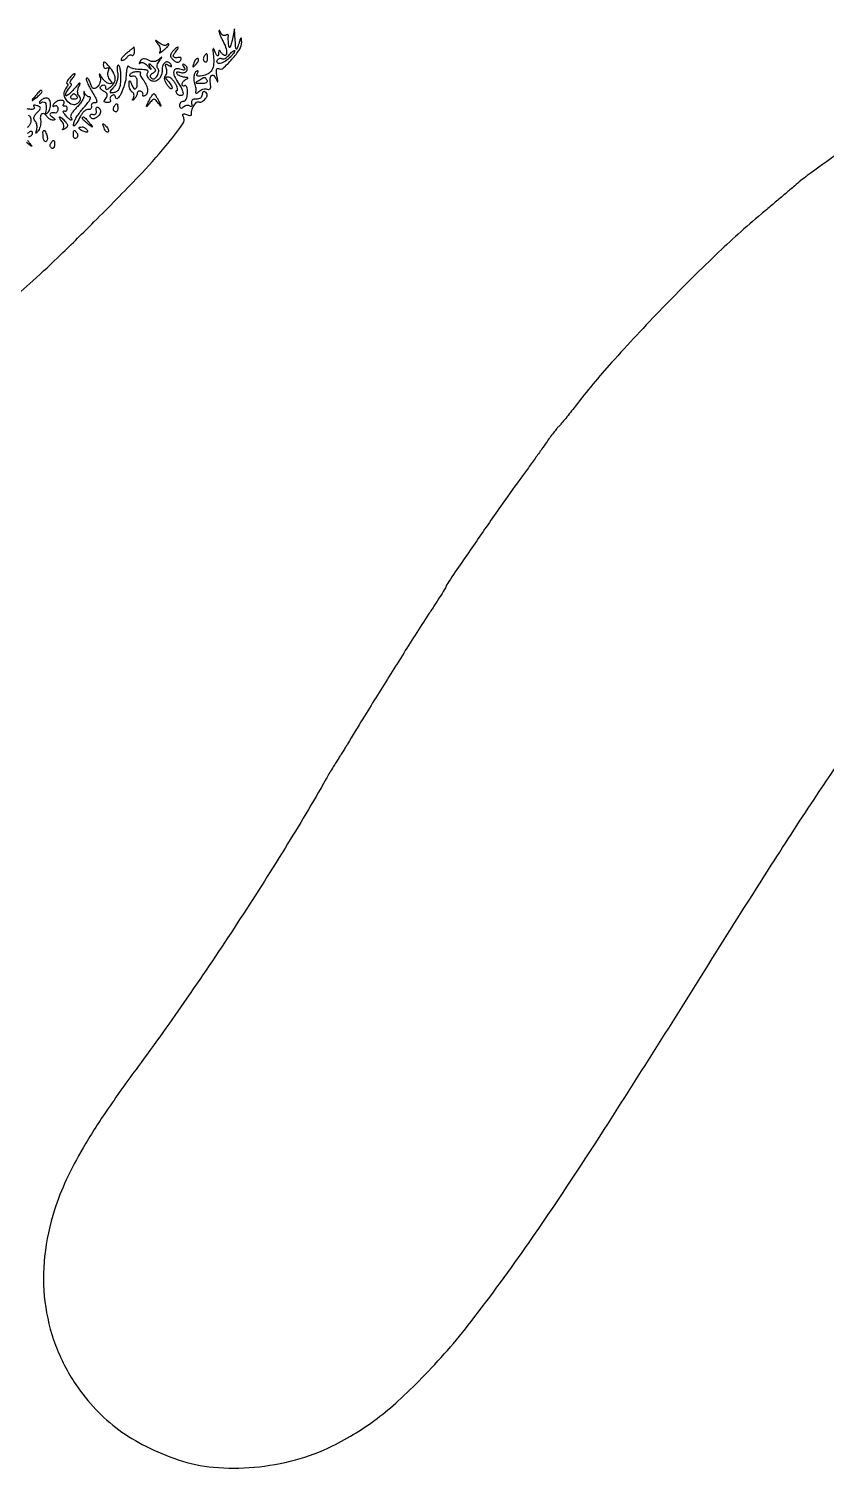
# Model space of a CAD drawing. Extents: x 153 to 7594, y 148 to 3762.
# Drawn here: x 3247 to 3486.5, y 1884.8 to 2317.5 of the extents above; entities that cross this region are included whole.
import ezdxf

# ---------------------------------------------------------------- set-up
doc = ezdxf.new("R2010")
doc.units = 0

msp = doc.modelspace()

# ---------------------------------------------------------------- linework, layer by layer
for points in [[(3304.078947, 2316.864307, 0.114949), (3304.119999, 2316.47602, 0.011479), (3304.448782, 2315.59502, 0.013955), (3304.899727, 2314.551933, 0.010655), (3305.448822, 2313.436007, -0.052781), (3306.225472, 2311.451979, -0.10935), (3306.307894, 2309.798842, -0.466755), (3305.737493, 2309.465109, -0.167027), (3304.890313, 2310.143237, 0.014604), (3304.41393, 2310.848628, 0.281605), (3304.180486, 2310.946944, 0.33461), (3304.01777, 2310.78068, 0.017955), (3303.945028, 2310, -0.051617), (3303.854482, 2309.43945, -0.47467), (3303.658683, 2309.351742, -0.15607), (3303.37827, 2309.626301, -0.014773), (3302.948918, 2310.5, 0.013011), (3302.466058, 2311.491389, 0.617651), (3302.291991, 2311.488768, 0.138732), (3302.221669, 2311.087397, 0.004176), (3302.410885, 2309.383755, -0.046656), (3302.475579, 2306.868851, -0.111017), (3301.9462, 2305.086125, -0.137745), (3300.799185, 2303.934869, -0.090756), (3299.021357, 2303.32103, -0.030321), (3298.10645, 2303.23771, -0.140163), (3297.596508, 2303.367006, -0.29106), (3297.435868, 2303.67746, -0.116676), (3297.593627, 2304.151492, 0.029622), (3297.831657, 2304.593117, 0.267846), (3297.813055, 2304.80326, 0.352498), (3297.638559, 2304.853684, 0.039291), (3297.243575, 2304.650538, 0.173794), (3296.72403, 2303.99888, 0.071518), (3296.511984, 2302.872825, 0.058743), (3296.615751, 2301.473397, 0.045124), (3297.04191, 2300, -0.068518), (3297.104172, 2299.739854, -0.023681), (3297.123812, 2299.353125, -0.023014), (3297.105317, 2298.919544, -0.024747), (3297.046992, 2298.5, 0.162358), (3297.083475, 2298.229962, 0.332561), (3297.263438, 2298.137982, 0.12022), (3297.602115, 2298.284744, 0.032044), (3298.050426, 2298.671855, -0.06888), (3298.603667, 2299.082731, -0.059535), (3299.275358, 2299.352823, -0.062185), (3299.958571, 2299.448534, -0.095635), (3300.54473, 2299.344462, 0.10649), (3301.069599, 2299.262865, 0.21937), (3301.428434, 2299.454195, 0.153593), (3301.597208, 2299.924952, 0.049694), (3301.552393, 2300.672607, -0.047186), (3301.438811, 2302.420976, -0.181718), (3301.844685, 2303.411356, -0.419596), (3302.495527, 2303.429437, -0.098551), (3303.187871, 2302.433624, 0.011324), (3303.588989, 2301.567508, 0.675426), (3303.714904, 2301.576799, 0.122208), (3303.738316, 2301.93182, 0.004049), (3303.475286, 2303.333789, -0.022699), (3303.30636, 2304.465561, -0.072042), (3303.337702, 2305.228435, -0.200806), (3303.55522, 2305.559543, -0.294821), (3303.892828, 2305.566236, 0.330034), (3305.327395, 2305.686998, 0.031536), (3307.967241, 2308.322578, 0.034504), (3310.311508, 2311.37973, 0.159504), (3310.895693, 2313.5, 0.01081), (3310.822026, 2314.564235, 0.542803), (3310.666759, 2314.64615, 0.185406), (3310.463347, 2314.402192, 0.004607), (3310, 2313, -0.00614), (3309.482016, 2311.448454, -0.548242), (3309.284911, 2311.401613, -0.183278), (3309.129308, 2311.733344, -0.002516), (3308.968039, 2314), (3308.736718, 2317.5), (3308, 2314, -0.010921), (3307.668949, 2312.581661, -0.082872), (3307.392101, 2311.955865, -0.577138), (3307.174834, 2311.968472, -0.085602), (3307.01322, 2312.5, -0.01081), (3306.928018, 2313.326162, -0.010833), (3306.878678, 2314.154647, -0.010711), (3306.866805, 2314.878652, -0.041768), (3306.906356, 2315.32433, 0.128597), (3306.884058, 2315.589808, 0.237864), (3306.73155, 2315.735973, 0.156395), (3306.460555, 2315.732406, 0.057598), (3306.110187, 2315.568099, -0.127374), (3305.712799, 2315.445089, -0.121588), (3305.297986, 2315.527096, -0.106944), (3304.928825, 2315.807877, -0.081239), (3304.664358, 2316.243769, 0.020871), (3304.463659, 2316.687263, 0.072521), (3304.283477, 2316.944247, 0.3104), (3304.160343, 2316.970825, 0.270812)], [(3276.139216, 2309.966731, 0.020566), (3275.303504, 2309.21019, 0.051722), (3274.780869, 2308.577727, 0.139526), (3274.654099, 2308.181959, 0.423831), (3274.830199, 2308, 0.082813), (3275.278998, 2308.074846, 0.053446), (3275.757518, 2308.298542, 0.052142), (3276.191846, 2308.627536, 0.066287), (3276.510081, 2309.016312, -0.073577), (3276.807546, 2309.369141, -0.087971), (3277.178182, 2309.595337, -0.100584), (3277.562589, 2309.662103, -0.132021), (3277.902432, 2309.560301, 0.182949), (3278.191659, 2309.504173, 0.18716), (3278.442173, 2309.654426, 0.113411), (3278.611729, 2310.019649, 0.052244), (3278.666667, 2310.543989, 0.00537), (3278.660694, 2311.100025, 0.009256), (3278.642187, 2311.562524, 0.003678), (3278.616912, 2311.945731, 0.507155), (3278.583333, 2311.966731, 0.076398), (3278.522886, 2311.931123, 0.000238), (3277.830999, 2311.365507, 0.001353), (3277.050236, 2310.72308, 0.000846)], [(3285.741324, 2312.907991, -0.052625), (3286.161098, 2312.234108, -0.063079), (3286.400245, 2311.526596, -0.074428), (3286.43279, 2310.893775, -0.152586), (3286.241324, 2310.440958, 0.139903), (3286.163061, 2310.267973, 0.595759), (3286.231826, 2310.216445, 0.046197), (3286.614943, 2310.437763, 0.009281), (3287.25, 2310.905412, 0.018187), (3287.920165, 2311.458146, 0.02404), (3288.485938, 2312.011283, 0.022666), (3288.901947, 2312.501895, 0.165993), (3289, 2312.789111, 0.192334), (3288.941506, 2312.93555, 0.250541), (3288.806715, 2312.980183, 0.114225), (3288.595144, 2312.891063, 0.039836), (3288.342009, 2312.675343, -0.188967), (3287.973454, 2312.514337, -0.073134), (3287.409651, 2312.575276, -0.05878), (3286.749775, 2312.832052, -0.04346), (3286.092009, 2313.258676, 0.002204), (3285.122118, 2314.008069, 0.37607), (3285, 2314, 0.37607), (3284.991931, 2313.877882, 0.002204)], [(3290.110114, 2310.632679, 0.056068), (3289.636217, 2309.91047, 0.146387), (3289.527397, 2309.305516, 0.141367), (3289.767828, 2308.726549, 0.050942), (3290.398641, 2308.08412, 0.041465), (3291.087096, 2307.603108, 0.119386), (3291.641551, 2307.438067, 0.165998), (3292.098099, 2307.568031, 0.103087), (3292.485302, 2307.976218, 0.049071), (3292.682383, 2308.37853, 0.132979), (3292.711651, 2308.692197, 0.239087), (3292.579631, 2308.869244, 0.159508), (3292.32433, 2308.906356, -0.037897), (3291.058473, 2308.784153, -0.228326), (3290.474083, 2309.051089, -0.299095), (3290.411826, 2309.604081, -0.055954), (3291, 2310.5, 0.018636), (3291.44292, 2311.07608, 0.039338), (3291.732328, 2311.559375, 0.070313), (3291.840543, 2311.885354, 0.468011), (3291.744889, 2312, 0.150417), (3291.483831, 2311.919647, 0.024844), (3291.058424, 2311.598349, 0.025376), (3290.581231, 2311.156213, 0.020015)], [(3307.5, 2309, -0.066443), (3306.030177, 2307.755583, -0.082217), (3304.38437, 2307.048491, -0.268467), (3303.587605, 2307.280058, -0.341677), (3303.510081, 2308.016312, -0.078968), (3303.811716, 2308.366404, -0.090809), (3304.193856, 2308.58565, -0.100776), (3304.595628, 2308.641812, -0.123519), (3304.955791, 2308.527322, 0.176827), (3305.359893, 2308.443917, 0.075207), (3305.89622, 2308.607844, 0.061191), (3306.475902, 2308.978576, 0.046747), (3307.009138, 2309.51101, -0.019584), (3307.521301, 2310.081144, -0.024977), (3308.038322, 2310.562609, -0.024281), (3308.498291, 2310.91323, -0.15184), (3308.777432, 2311, -0.539323), (3308.863908, 2310.868463, -0.040212), (3308.62186, 2310.4125, -0.028013), (3308.157396, 2309.767942, -0.013785)], [(3273.60469, 2304.395705, -0.054339), (3273.690608, 2303.184453, -0.053853), (3273.514188, 2301.979325, -0.055427), (3273.092872, 2300.872448, -0.065373), (3272.455779, 2299.951137, 0.006829), (3271.455683, 2298.815241, 0.213995), (3271.35254, 2298.465289, 0.399369), (3271.565659, 2298.294402, 0.015413), (3272.663615, 2298.421101, 0.11402), (3273.534545, 2298.76168, 0.128446), (3274.122895, 2299.438652, 0.081903), (3274.470188, 2300.575272, 0.025211), (3274.618715, 2302.367417, 0.020792), (3274.605277, 2303.811913, 0.028086), (3274.46574, 2305.110537, 0.027746), (3274.238, 2306.135341, 0.187934), (3273.931241, 2306.542495, 0.3787), (3273.669597, 2306.497462, 0.132104), (3273.502764, 2306.117404, 0.057842), (3273.476561, 2305.377504, 0.024812)], [(3280.400363, 2307.752704, 0.01707), (3280.160172, 2307.300348, 0.157982), (3280.12951, 2307.083728, 0.528596), (3280.228702, 2307.038775, 0.047191), (3280.490798, 2307.234456, -0.200247), (3280.908996, 2307.382562, -0.091732), (3281.4819, 2307.24367, -0.068964), (3282.120914, 2306.844367, -0.046907), (3282.725281, 2306.234456, 0.008009), (3283.325752, 2305.526027, 0.133131), (3283.580591, 2305.356515, 0.630671), (3283.664569, 2305.443515, 0.022598), (3283.427453, 2306, -0.008019), (3283.044682, 2306.830337, -0.447814), (3283.107689, 2306.969127, -0.263505), (3283.306753, 2306.926131, -0.005327), (3284.094936, 2306.208359, -0.0288), (3284.790066, 2305.482656, -0.173589), (3284.972275, 2305.002289, -0.215759), (3284.789576, 2304.577538, -0.046536), (3284.134878, 2304.083359, 0.04487), (3283.573038, 2303.662196, 0.172922), (3283.368836, 2303.28429, 0.221123), (3283.473432, 2302.923665, 0.075062), (3283.9003, 2302.561618, 0.291267), (3284.769349, 2302.573157, 0.122242), (3285.599453, 2303.468891, 0.106247), (3285.983682, 2304.745229, 0.219976), (3285.632215, 2305.701119, -0.193863), (3285.482884, 2306.051945, -0.069035), (3285.54844, 2306.603018, -0.05579), (3285.798994, 2307.253399, -0.041011), (3286.210448, 2307.907991, 0.00181), (3286.901717, 2308.837378, 0.263452), (3286.917404, 2308.966708, 0.511987), (3286.83287, 2308.986494, 0.002418), (3286.048576, 2308.296804, -0.07036), (3285.338652, 2307.825929, -0.091906), (3284.58757, 2307.624625, -0.086759), (3283.781128, 2307.701075, -0.056007), (3282.907493, 2308.049508, 0.045131), (3282.056402, 2308.410545, 0.107621), (3281.376483, 2308.476417, 0.137289), (3280.834777, 2308.253298, 0.096537)], [(3296.564293, 2307.293128, 0.008399), (3296.21821, 2306.336218, 0.286372), (3296.270328, 2306.111181, 0.400052), (3296.463552, 2306.106486, 0.011214), (3297.124088, 2306.733333, 0.043285), (3297.558688, 2307.246577, 0.063152), (3297.837219, 2307.768815, 0.082976), (3297.927901, 2308.220211, 0.20742), (3297.806872, 2308.526461, 0.278911), (3297.538684, 2308.59249, 0.120343), (3297.210949, 2308.395085, 0.070189), (3296.866277, 2307.940734, 0.036269)], [(3299.542705, 2309.069098, 0.090093), (3299.387618, 2308.673795, 0.095385), (3299.385962, 2308.257398, 0.099739), (3299.536973, 2307.88478, 0.108766), (3299.817021, 2307.613087, 0.158515), (3300.139071, 2307.534562, 0.191218), (3300.417083, 2307.669932, 0.126631), (3300.605052, 2308.024148, 0.059057), (3300.666667, 2308.543989, 0.019984), (3300.623697, 2309.618676, 0.269722), (3300.40792, 2309.929499, 0.350126), (3300.086603, 2309.852054, 0.02679)], [(3259, 2302.5, 0.027963), (3258.573717, 2301.92363, 0.064878), (3258.339608, 2301.440625, 0.144806), (3258.329078, 2301.132287, 0.341777), (3258.5, 2301, -0.346245), (3258.669854, 2300.866356, -0.142134), (3258.655819, 2300.553865, -0.063852), (3258.416683, 2300.064812, -0.027608), (3257.984433, 2299.481242, 0.2139), (3257.505028, 2297.757578, 0.140758), (3258.376555, 2295.856526, 0.152319), (3260.065292, 2294.800243, 0.241899), (3261.694173, 2295.16115, 0.05508), (3262.240807, 2295.727117, 0.119627), (3262.485572, 2296.275433, 0.14524), (3262.428977, 2296.803653, 0.097861), (3262.089186, 2297.310814, -0.108491), (3261.725356, 2297.879364, -0.092296), (3261.605271, 2298.582921, -0.072678), (3261.741265, 2299.424975, -0.039017), (3262.135632, 2300.403196, 0.058864), (3262.352741, 2301.009962, 0.660768), (3262.20336, 2301.118651, 0.07323), (3261.659823, 2300.674596, 0.008636), (3260.624791, 2299.5, -0.016906), (3259.641205, 2298.420319, -0.038158), (3258.811266, 2297.689687, -0.079358), (3258.258204, 2297.396688, -0.50337), (3258.035963, 2297.55, -0.089424), (3258.106765, 2298.037807, -0.03875), (3258.363064, 2298.644063, -0.036738), (3258.743467, 2299.263298, -0.040292), (3259.2, 2299.8, 0.032604), (3259.605055, 2300.26163, 0.087776), (3259.805907, 2300.6475, 0.217877), (3259.77569, 2300.889494, 0.260014), (3259.577555, 2301, -0.30586), (3259.379119, 2301.133915, -0.166005), (3259.36239, 2301.440625, -0.073712), (3259.579039, 2301.923586, -0.030982), (3260, 2302.5, 0.018636), (3260.44292, 2303.07608, 0.039338), (3260.732328, 2303.559375, 0.070313), (3260.840543, 2303.885354, 0.468011), (3260.744889, 2304, 0.15626), (3260.47955, 2303.915, 0.022515), (3260.026078, 2303.559375, 0.023732), (3259.513279, 2303.074393, 0.018275)], [(3280.508676, 2304.175343, 0.224026), (3280.404438, 2303.884944, 0.063562), (3280.513442, 2303.404496, 0.050764), (3280.792214, 2302.829594, 0.034961), (3281.214845, 2302.241127, -0.057218), (3282.133911, 2300.833464, -0.081548), (3282.576242, 2299.41041, -0.107303), (3282.486139, 2298.213847, -0.184108), (3281.886157, 2297.429641, -0.049958), (3281.544601, 2297.263072, -0.179456), (3281.306027, 2297.263363, -0.287073), (3281.194904, 2297.407932, -0.104875), (3281.225223, 2297.67567, 0.120498), (3281.25261, 2298.009266, 0.109397), (3281.125534, 2298.331291, 0.099659), (3280.86105, 2298.592074, 0.083873), (3280.5, 2298.75, 0.089251), (3280.118297, 2298.775592, 0.119798), (3279.79375, 2298.657292, 0.130317), (3279.577979, 2298.413067, 0.116637), (3279.5, 2298.083333, -0.079071), (3279.43453, 2297.671927, -0.041033), (3279.232592, 2297.191146, -0.039484), (3278.938037, 2296.719852, -0.048038), (3278.589675, 2296.333333, -0.02299), (3278.252817, 2296.052298, -0.431127), (3278.130513, 2296.072635, -0.267883), (3278.119393, 2296.234835, -0.016325), (3278.355987, 2296.680902, 0.08588), (3278.537391, 2297.179442, 0.091062), (3278.53532, 2297.699422, 0.096704), (3278.352269, 2298.15984, 0.111964), (3278.016312, 2298.489919, -0.102768), (3277.63218, 2298.853843, -0.055122), (3277.319188, 2299.430251, -0.05152), (3277.118863, 2300.115605, -0.055799), (3277.070285, 2300.809017, -0.011269), (3277.128644, 2301.718521, -0.473657), (3277.270325, 2301.815342, -0.225876), (3277.460394, 2301.64541, -0.005933), (3277.897783, 2300.566376, 0.087838), (3278.490434, 2299.596417, 0.414284), (3279.077362, 2299.56023, 0.189612), (3279.500157, 2300.388288, 0.042706), (3279.519411, 2302, 0.087166), (3279.3801, 2302.551782, 0.107115), (3279.065828, 2302.978659, 0.116546), (3278.626196, 2303.213558, 0.118123), (3278.130216, 2303.225223, -0.056341), (3277.676418, 2303.180115, -0.163562), (3277.382798, 2303.283232, -0.249605), (3277.283893, 2303.504951, -0.121582), (3277.381682, 2303.808557, -0.10527), (3277.696414, 2304.137489, -0.051406), (3278.209782, 2304.414597, -0.047777), (3278.826071, 2304.603054, -0.050363), (3279.456011, 2304.666667, -0.030192), (3280.016057, 2304.632818, -0.079154), (3280.402127, 2304.52234, -0.200535), (3280.550173, 2304.359643, -0.289684)], [(3300.5, 2302, -0.229941), (3300.538683, 2301.620381, -0.175006), (3300.266583, 2301.295345, -0.092833), (3299.660528, 2301.079473, -0.040942), (3298.809017, 2301.015313, -0.011265), (3297.59016, 2301.050865, -0.210879), (3297.255355, 2301.219823, -0.418214), (3297.283036, 2301.483883, -0.025105), (3298, 2302, -0.006588), (3299.248743, 2302.78387, -0.137706), (3299.669081, 2302.901875, -0.235263), (3299.993465, 2302.740301, -0.023248)], [(3248.872445, 2297.25, 0.001576), (3247.99236, 2296.120493, 0.377591), (3248, 2296, 0.377591), (3248.120493, 2295.99236, 0.001576), (3249.25, 2296.872445, 0.017685), (3250.306759, 2297.76332, 0.065617), (3250.869516, 2298.426111, 0.241985), (3250.90695, 2298.806605, 0.307699), (3250.622445, 2299, 0.184603), (3250.410139, 2298.91885, 0.013803), (3249.952641, 2298.485938, 0.017649), (3249.425681, 2297.920402, 0.012436)], [(3261.396994, 2297.166667, -0.156081), (3261.475617, 2296.850742, -0.191391), (3261.345951, 2296.578125, -0.128073), (3261.003629, 2296.393832, -0.059847), (3260.5, 2296.333333, -0.059847), (3259.996371, 2296.393832, -0.128073), (3259.654049, 2296.578125, -0.191391), (3259.524383, 2296.850742, -0.156081), (3259.603006, 2297.166667, -0.030643), (3259.82824, 2297.485629, -0.036533), (3260.078947, 2297.755208, -0.039602), (3260.318569, 2297.94484, -0.148655), (3260.5, 2298, -0.148655), (3260.681431, 2297.94484, -0.039602), (3260.921053, 2297.755208, -0.036533), (3261.17176, 2297.485629, -0.030643)], [(3285.985236, 2295.75, -0.001739), (3286.593503, 2294.441672, -0.177778), (3286.609226, 2294.245147, -0.62292), (3286.519964, 2294.228485, -0.003083), (3285.824222, 2295.172814, 0.022965), (3285.056119, 2296.132968, 0.215796), (3284.586331, 2296.345628, 0.204442), (3284.101174, 2296.138602, 0.020477), (3283.248636, 2295.172814, -0.002657), (3282.415715, 2294.158595, -0.550574), (3282.309462, 2294.17234, -0.223649), (3282.310284, 2294.35605, -0.00168), (3282.980018, 2295.75, -0.014447), (3283.428977, 2296.612071, -0.021276), (3283.876282, 2297.339063, -0.017496), (3284.27889, 2297.892277, -0.230637), (3284.5, 2298, -0.23307), (3284.719664, 2297.891724, -0.017858), (3285.113511, 2297.339063, -0.021575), (3285.549589, 2296.612076, -0.014624)], [(3250.301503, 2295.678825, 0.054093), (3250.140249, 2295.341126, 0.376731), (3250.203266, 2295.184789, 0.227487), (3250.425961, 2295.180402, 0.031488), (3250.845492, 2295.404508, -0.215203), (3251.522248, 2295.492734, -0.225658), (3252.017685, 2295.042, -0.10587), (3252.208037, 2293.982548, -0.041499), (3252.035088, 2292.5, 0.064056), (3252.011556, 2292.169802, 0.290316), (3252.118895, 2292.020047, 0.245634), (3252.320055, 2292.039807, 0.051482), (3252.603704, 2292.270371, 0.124055), (3253.308438, 2293.449922, 0.091748), (3253.474015, 2294.966906, 0.114537), (3253.088988, 2296.201333, 0.266121), (3252.276614, 2296.666667, 0.064294), (3251.709354, 2296.593422, 0.051782), (3251.133531, 2296.376488, 0.053415), (3250.635538, 2296.056944, 0.085205)], [(3268.429973, 2293.113307, -0.157815), (3268.534458, 2292.687312, -0.080573), (3268.405763, 2292.145782, -0.06707), (3268.072804, 2291.574976, -0.054071), (3267.578017, 2291.064749, -0.041956), (3266.899039, 2290.591348, -0.121116), (3266.352364, 2290.431816, -0.166414), (3265.900633, 2290.565106, -0.100459), (3265.514698, 2290.976218, -0.090016), (3265.36205, 2291.365128, -0.225165), (3265.435224, 2291.653545, -0.200483), (3265.716997, 2291.801555, -0.073263), (3266.17567, 2291.774777, 0.093083), (3266.661871, 2291.765562, 0.143575), (3267.037541, 2291.947903, 0.151664), (3267.242209, 2292.295078, 0.107674), (3267.25, 2292.75, -0.054685), (3267.173457, 2293.616235, -0.323358), (3267.432109, 2293.958871, -0.287532), (3267.875495, 2293.840316, -0.049036)], [(3273.666667, 2293.543989, -0.059057), (3273.605052, 2293.024148, -0.126631), (3273.417083, 2292.669932, -0.191218), (3273.139071, 2292.534562, -0.158515), (3272.817021, 2292.613087, -0.108766), (3272.536973, 2292.88478, -0.099739), (3272.385962, 2293.257398, -0.095385), (3272.387618, 2293.673795, -0.090093), (3272.542705, 2294.069098, -0.02679), (3273.086603, 2294.852054, -0.350126), (3273.40792, 2294.929499, -0.269722), (3273.623697, 2294.618676, -0.019984)], [(3257.926114, 2289.589028, -0.03892), (3258.445068, 2288.854248, -0.150137), (3258.57584, 2288.31771, -0.184594), (3258.372512, 2287.867315, -0.06466), (3257.798558, 2287.428702, -0.016746), (3257.32953, 2287.17859, -0.145908), (3257.099215, 2287.139852, -0.539115), (3257.050748, 2287.237981, -0.051532), (3257.241324, 2287.497665, 0.144798), (3257.440463, 2287.911524, 0.083091), (3257.437715, 2288.469816, 0.070874), (3257.239506, 2289.083858, 0.059816), (3256.868879, 2289.657991, -0.020857), (3256.476182, 2290.173471, -0.04512), (3256.229155, 2290.605785, -0.087861), (3256.155018, 2290.891735, -0.437369), (3256.255111, 2291, -0.152428), (3256.517621, 2290.918068, -0.024047), (3256.952218, 2290.585527, -0.024812), (3257.441126, 2290.129294, -0.019407)], [(3265.127555, 2289.25, -0.001576), (3266.00764, 2288.120493, -0.377591), (3266, 2288, -0.377591), (3265.879507, 2287.99236, -0.001576), (3264.75, 2288.872445, -0.017685), (3263.693241, 2289.76332, -0.065617), (3263.130484, 2290.426111, -0.241985), (3263.09305, 2290.806605, -0.307699), (3263.377555, 2291, -0.184603), (3263.589861, 2290.91885, -0.013803), (3264.047359, 2290.485938, -0.017649), (3264.574319, 2289.920402, -0.012436)], [(3270.806872, 2286.473539, -0.278911), (3270.538684, 2286.40751, -0.120343), (3270.210949, 2286.604915, -0.070189), (3269.866277, 2287.059266, -0.036269), (3269.564293, 2287.706872, -0.008399), (3269.21821, 2288.663782, -0.286372), (3269.270328, 2288.888819, -0.400052), (3269.463552, 2288.893514, -0.011214), (3270.124088, 2288.266667, -0.043285), (3270.558688, 2287.753423, -0.063152), (3270.837219, 2287.231185, -0.082976), (3270.927901, 2286.779789, -0.20742)], [(3252.349337, 2285.532025, -0.05214), (3252.509264, 2284.936181, -0.063531), (3252.527236, 2284.359336, -0.075558), (3252.408436, 2283.88734, -0.156206), (3252.163912, 2283.601303, -0.259868), (3251.868239, 2283.587963, -0.140997), (3251.592392, 2283.841638, -0.079088), (3251.379055, 2284.361741, -0.039075), (3251.269735, 2285.069278, -0.01644), (3251.207033, 2286.550408, -0.30258), (3251.451701, 2286.92531, -0.402215), (3251.807591, 2286.791397, -0.01992)], [(3261.457295, 2286.069098, -0.090093), (3261.612382, 2285.673795, -0.095385), (3261.614038, 2285.257398, -0.099739), (3261.463027, 2284.88478, -0.108766), (3261.182979, 2284.613087, -0.158515), (3260.860929, 2284.534562, -0.191218), (3260.582917, 2284.669932, -0.126631), (3260.394948, 2285.024148, -0.059057), (3260.333333, 2285.543989, -0.019984), (3260.376303, 2286.618676, -0.269722), (3260.59208, 2286.929499, -0.350126), (3260.913397, 2286.852054, -0.02679)], [(3264.492921, 2287.011454, -0.1144), (3264.606889, 2286.674071, -0.32948), (3264.487528, 2286.474315, -0.155351), (3264.131719, 2286.443138, -0.036408), (3263.551938, 2286.618443, -0.029964), (3262.48003, 2287.105273, -0.168622), (3262.057392, 2287.558518, -0.444011), (3262.201747, 2287.882327, -0.079093), (3262.940983, 2288, -0.088797), (3263.34605, 2287.927491, -0.053277), (3263.78502, 2287.709615, -0.051183), (3264.189428, 2287.389589, -0.061454)], [(3254.666667, 2282.543989, -0.059057), (3254.605052, 2282.024148, -0.126631), (3254.417083, 2281.669932, -0.191218), (3254.139071, 2281.534562, -0.158515), (3253.817021, 2281.613087, -0.108766), (3253.536973, 2281.88478, -0.099739), (3253.385962, 2282.257398, -0.095385), (3253.387618, 2282.673795, -0.090093), (3253.542705, 2283.069098, -0.02679), (3254.086603, 2283.852054, -0.350126), (3254.40792, 2283.929499, -0.269722), (3254.623697, 2283.618676, -0.019984)]]:
    msp.add_lwpolyline(points, format="xyb", close=True)
for points in [[(3240.779928, 2235.310314, 0.009519), (3248.193435, 2241.780048, 0.007993), (3256.596193, 2249.648112, 0.004526), (3266.533631, 2259.431494, 0.004879), (3279.915722, 2273.111269, 0.017164), (3288.128698, 2282.28279, 0.018617), (3293.158932, 2288.78075, 0.302531), (3293.248219, 2291.40739, -0.159494), (3293.176538, 2291.703834, -0.315103), (3293.32339, 2291.881916, -0.125292), (3293.721367, 2291.890442, -0.034649), (3294.323959, 2291.705927, 0.033304), (3294.947794, 2291.513072, 0.071717), (3295.447607, 2291.46794, 0.140741), (3295.743622, 2291.570254, 0.29871), (3295.829245, 2291.785988, -0.128407), (3295.889347, 2292.925538, -0.054677), (3296.51334, 2294.33282, -0.059561), (3297.333548, 2295.421706, -0.353683), (3297.991478, 2295.505267, 0.174527), (3298.376604, 2295.423985, 0.075924), (3298.884999, 2295.575213, 0.061896), (3299.43291, 2295.922032, 0.047565), (3299.935251, 2296.421983, 0.043524), (3300.396834, 2297.088448, 0.116388), (3300.559333, 2297.639007, 0.160975), (3300.436563, 2298.093295, 0.108945), (3300.048558, 2298.469989, 0.117728), (3299.649611, 2298.601841, 0.186228), (3299.308014, 2298.502349, 0.154301), (3299.078128, 2298.175491, 0.076842), (3299, 2297.670128, -0.123336), (3298.864447, 2297.128963, -0.109865), (3298.485938, 2296.688343, -0.098904), (3297.918349, 2296.417618, -0.081955), (3297.25, 2296.361111, 0.071409), (3296.549882, 2296.316681, 0.140781), (3296.061041, 2296.058648, 0.159014), (3295.819969, 2295.606693, 0.09864), (3295.833333, 2295, -0.033369), (3295.914913, 2294.467274, -0.145679), (3295.850986, 2294.158389, -0.360613), (3295.677492, 2294.088046, -0.120174), (3295.425343, 2294.241324, 0.138281), (3295.052834, 2294.449974, 0.089566), (3294.556526, 2294.478346, 0.077285), (3294.013414, 2294.324631, 0.065756), (3293.508676, 2294.0072, -0.045514), (3292.974106, 2293.640099, -0.223293), (3292.618315, 2293.614647, -0.250471), (3292.39901, 2293.868768, -0.055342), (3292.333333, 2294.460321, -0.07631), (3292.414877, 2294.9915, -0.104319), (3292.651563, 2295.412129, -0.122845), (3293.004148, 2295.656417, -0.135582), (3293.416667, 2295.694444, 0.244466), (3293.838013, 2295.825674, 0.087851), (3294.211279, 2296.355117, 0.062123), (3294.48312, 2297.190086, 0.038444), (3294.600454, 2298.216593, 0.029151), (3294.578999, 2299.222575, 0.062631), (3294.421579, 2299.980789, 0.124074), (3294.163767, 2300.377145, 0.337168), (3293.850454, 2300.407576, -0.091679), (3293.525872, 2300.28141, -0.170274), (3293.249821, 2300.322971, -0.175268), (3293.065501, 2300.52604, -0.097817), (3293, 2300.85765, -0.111184), (3293.092448, 2301.268252, -0.064692), (3293.367188, 2301.69489, -0.05974), (3293.772034, 2302.072143, -0.061896), (3294.25, 2302.337719, 0.043159), (3294.676336, 2302.554172, 0.441201), (3294.708564, 2302.727617, 0.202031), (3294.473885, 2302.863482, 0.019863), (3293.809017, 2302.921053, -0.050881), (3293.116867, 2303.024477, -0.046087), (3292.435292, 2303.267194, -0.048989), (3291.863366, 2303.603926, -0.097104), (3291.507079, 2303.988546, -0.10643), (3291.387979, 2304.323626, -0.316285), (3291.495242, 2304.528056, -0.170102), (3291.820692, 2304.573238, -0.041869), (3292.346912, 2304.420372, 0.138595), (3293.514483, 2304.313861, 0.19642), (3294.381308, 2304.872366, 0.239884), (3294.50838, 2305.776321, 0.173204), (3293.861803, 2306.58541, 0.028061), (3293.364939, 2306.855216, 0.388403), (3293.185591, 2306.79982, 0.257747), (3293.179566, 2306.56604, 0.018709), (3293.509536, 2305.98457, -0.035122), (3293.828104, 2305.377646, -0.329908), (3293.766439, 2305.107209, -0.249461), (3293.454152, 2305.037264, -0.024456), (3292.69607, 2305.286387, 0.129045), (3291.228304, 2305.448105, 0.323119), (3290.49768, 2304.736812, 0.155423), (3290.70747, 2303.187997, 0.04397), (3291.954869, 2301.063381, -0.028704), (3292.693314, 2299.889154, -0.048008), (3293.155886, 2298.819155, -0.064016), (3293.311479, 2297.984253, -0.27504), (3293.087202, 2297.553894, -0.106262), (3292.677015, 2297.407944, -0.099368), (3292.232458, 2297.438207, -0.09609), (3291.82206, 2297.640338, -0.092256), (3291.510081, 2297.983688, -0.041135), (3291.311308, 2298.373694, -0.089178), (3291.241021, 2298.701458, -0.166345), (3291.305549, 2298.912815, -0.240696), (3291.476167, 2299, 0.404817), (3291.626123, 2299.145206, 0.066578), (3291.581401, 2299.5875, 0.042561), (3291.368517, 2300.232483, 0.021884), (3291, 2301, 0.041722), (3290.504334, 2301.765211, 0.045702), (3289.901888, 2302.4125, 0.05077), (3289.287576, 2302.858968, 0.132523), (3288.764816, 2303, 0.064544), (3288.272912, 2302.936235, 0.348762), (3288.122433, 2302.734897, 0.169813), (3288.252611, 2302.394968, 0.020816), (3288.8, 2301.8, -0.036824), (3289.259209, 2301.267666, -0.034294), (3289.6475, 2300.661356, -0.036129), (3289.916272, 2300.073483, -0.089385), (3290, 2299.60887, -0.346024), (3289.859337, 2299.429951, -0.208914), (3289.57915, 2299.479092, -0.064711), (3289.119102, 2299.878346, -0.022746), (3288.567321, 2300.55887, -0.046675), (3288.077787, 2301.37086, -0.061715), (3287.801477, 2302.188254, -0.07581), (3287.765226, 2302.893256, -0.170476), (3287.989176, 2303.371855, 0.105738), (3288.272568, 2303.819214, 0.06147), (3288.418851, 2304.440621, 0.057348), (3288.414598, 2305.131251, 0.061497), (3288.251916, 2305.7859, -0.028092), (3288.027683, 2306.485339, -0.267537), (3288.10787, 2306.77648, -0.308677), (3288.383906, 2306.826828, -0.03381), (3288.98457, 2306.509536, 0.018709), (3289.56604, 2306.179566, 0.257747), (3289.79982, 2306.185591, 0.388403), (3289.855216, 2306.364939, 0.028061), (3289.58541, 2306.861803, 0.166484), (3288.796969, 2307.508936, 0.246067), (3287.927248, 2307.399466, 0.159377), (3287.237575, 2306.486464, 0.082901), (3287, 2305.063428, -0.103832), (3286.631588, 2303.308484, -0.135968), (3285.600559, 2302.044208, -0.183389), (3284.299063, 2301.706825, -0.194646), (3283.141355, 2302.329678, -0.050294), (3282.759998, 2302.896518, -0.066134), (3282.540812, 2303.479466, -0.081927), (3282.508117, 2303.989005, -0.173199), (3282.675343, 2304.342009, 0.259983), (3282.785202, 2304.728867, 0.270005), (3282.512783, 2305.015809, 0.052062), (3281.52368, 2305.195685, 0.0059), (3279.25, 2305.341542, -0.040953), (3278.537078, 2305.437739, -0.039731), (3277.841834, 2305.649307, -0.042517), (3277.262055, 2305.936419, -0.10277), (3276.91369, 2306.260703, 0.514773), (3276.680727, 2306.261552, 0.092203), (3276.460032, 2305.792477, 0.038462), (3276.285042, 2304.825286, 0.016133), (3276.192652, 2303.504554, -0.065795), (3275.742689, 2300.867086, -0.036557), (3274.550425, 2297.824433, -0.111192), (3273.560245, 2296.569503, -0.631172), (3273, 2296.836511, 0.086344), (3272.923113, 2297.278428, 0.165202), (3272.701458, 2297.557078, 0.179483), (3272.37098, 2297.629661, 0.10402), (3271.983688, 2297.489919, 0.073577), (3271.630859, 2297.192454, 0.087971), (3271.404663, 2296.821818, 0.100584), (3271.337897, 2296.437411, 0.132021), (3271.439699, 2296.097568, -0.180288), (3271.497383, 2295.808299, -0.187782), (3271.350238, 2295.557827, -0.114747), (3270.99008, 2295.388314, -0.052902), (3270.471888, 2295.333333, -0.051511), (3269.846595, 2295.397923, -0.270157), (3269.599872, 2295.620315, -0.217965), (3269.64418, 2295.988668, -0.035964), (3270.071328, 2296.585944, 0.074356), (3270.454817, 2297.219528, 0.172007), (3270.485064, 2297.767256, 0.145927), (3270.157222, 2298.272794, 0.048904), (3269.427035, 2298.780895, -0.038157), (3268.730763, 2299.243549, -0.146389), (3268.432888, 2299.663163, -0.235795), (3268.486417, 2300.052818, -0.104774), (3268.871584, 2300.420634, -0.08139), (3269.302818, 2300.598477, -0.159832), (3269.668528, 2300.566118, -0.18317), (3269.911448, 2300.331716, -0.110678), (3270, 2299.936572, 0.088789), (3270.086597, 2299.452761, 0.325525), (3270.330825, 2299.290242, 0.142917), (3270.759068, 2299.435097, 0.020663), (3271.5, 2300, 0.085942), (3272.584363, 2301.270268, 0.148644), (3272.911694, 2302.607758, 0.115666), (3272.461252, 2304.142853, 0.041256), (3271.166667, 2306.042503, 0.0124), (3270.220549, 2307.153414, 0.125024), (3269.719854, 2307.489954, 0.42454), (3269.434397, 2307.348549, 0.077128), (3269.333333, 2306.697276, 0.063884), (3269.406594, 2306.126223, 0.135126), (3269.628045, 2305.74285, 0.191526), (3269.955904, 2305.604277, 0.144746), (3270.336605, 2305.708034, -0.106427), (3270.684935, 2305.831846, -0.331542), (3270.889311, 2305.717309, -0.161685), (3270.924107, 2305.367382, -0.036247), (3270.748084, 2304.7859, 0.078982), (3270.605437, 2304.11259, 0.061964), (3270.659674, 2303.367183, 0.062585), (3270.893235, 2302.665706, 0.084949), (3271.278145, 2302.121855, -0.022669), (3271.782534, 2301.569533, -0.181995), (3271.893659, 2301.25, -0.33891), (3271.739261, 2301.058633, -0.059669), (3271.24969, 2301, -0.116983), (3270.728552, 2301.12362, -0.047479), (3270.106758, 2301.514062, -0.043573), (3269.489776, 2302.080461, -0.042428), (3268.974185, 2302.75, 0.002306), (3268.284037, 2303.812573, 0.221179), (3268.133559, 2303.905829, 0.537624), (3268.065197, 2303.825269, 0.00391), (3268.365054, 2302.823113, -0.083605), (3268.461133, 2302.097974, -0.064146), (3268.331064, 2301.308119, -0.064068), (3268.004756, 2300.576027, -0.082895), (3267.524657, 2300.020464, -0.061331), (3266.820287, 2299.56877, -0.230442), (3266.30985, 2299.57146, -0.170509), (3265.893152, 2299.997101, -0.032431), (3265.492792, 2301.022711, 0.028032), (3265.196417, 2301.802096, 0.055498), (3264.862226, 2302.372057, 0.096377), (3264.547004, 2302.658407, 0.34551), (3264.294626, 2302.62796, 0.279352), (3264.200336, 2302.243625, 0.021693), (3264.576608, 2301.205125, 0.024654), (3265.176994, 2299.930774, 0.015999), (3265.988654, 2298.518359, -0.014133), (3266.918577, 2296.914035, -0.060361), (3267.324738, 2295.88663, -0.2076), (3267.246753, 2295.382542, -0.313459), (3266.852721, 2295.21576, 0.090585), (3266.3555, 2295.228907, 0.142207), (3265.970799, 2295.049317, 0.1533), (3265.760365, 2294.703988, 0.110559), (3265.75, 2294.25, -0.092285), (3265.756111, 2293.792104, -0.144009), (3265.58339, 2293.440625, -0.153007), (3265.257404, 2293.252098, -0.108293), (3264.831753, 2293.25, 0.169111), (3264.298961, 2293.183465, 0.062571), (3263.659233, 2292.760423, 0.052955), (3263.019542, 2292.081617, 0.042317), (3262.480711, 2291.23229, -0.01369), (3261.380773, 2289.257262, -0.075499), (3260.6113, 2288.317762, -0.688993), (3260.347206, 2288.452828, -0.058237), (3260.59374, 2289.530481, -0.047933), (3261.035041, 2290.475121, -0.017196), (3261.833994, 2291.729266, -0.016877), (3262.809782, 2293.052633, -0.01918), (3263.833684, 2294.25, 0.020631), (3264.731956, 2295.306645, 0.046213), (3265.300742, 2296.192187, 0.097149), (3265.470052, 2296.770315, 0.441186), (3265.260415, 2297, -0.100998), (3264.802515, 2297.093448, -0.069629), (3264.347563, 2297.367188, -0.066346), (3263.964476, 2297.772185, -0.073615), (3263.716848, 2298.25, 0.021706), (3263.563682, 2298.639591, 0.654358), (3263.485189, 2298.639116, 0.129658), (3263.453818, 2298.428697, 0.00868), (3263.531774, 2297.81933, -0.116774), (3263.461233, 2297.01887, -0.044171), (3263.012117, 2295.981792, -0.040723), (3262.302998, 2294.895569, -0.039232), (3261.41907, 2293.923971, 0.028645), (3260.554751, 2293.013379, 0.041175), (3259.909293, 2292.108795, 0.047713), (3259.540529, 2291.329739, 0.22896), (3259.589837, 2290.85464, -0.096135), (3259.832346, 2290.214043, -0.594711), (3259.619177, 2290.045863, -0.093305), (3258.893838, 2290.532722, -0.025219), (3257.953172, 2291.556424, -0.023201), (3257.51532, 2292.136799, -0.077745), (3257.310933, 2292.565637, -0.294214), (3257.368575, 2292.764074, -0.265371), (3257.580727, 2292.806424, 0.105362), (3257.93114, 2292.767083, 0.137919), (3258.229964, 2292.883762, 0.134422), (3258.429328, 2293.142136, 0.097797), (3258.5, 2293.5, 0.086039), (3258.437425, 2293.860954, 0.127169), (3258.257853, 2294.125534, 0.142446), (3257.989552, 2294.251367, 0.119895), (3257.67567, 2294.225223, -0.124519), (3257.41569, 2294.205953, -0.29506), (3257.279533, 2294.332191, -0.157329), (3257.296297, 2294.598976, -0.04471), (3257.484687, 2294.975223, 0.127563), (3257.605094, 2295.364716, 0.189225), (3257.491363, 2295.698972, 0.146932), (3257.145203, 2295.924298, 0.071434), (3256.618034, 2296, 0.067936), (3255.991345, 2295.914456, 0.052405), (3255.349061, 2295.660863, 0.053435), (3254.788159, 2295.287318, 0.080909), (3254.404508, 2294.845492, 0.031488), (3254.180402, 2294.425961, 0.227487), (3254.184789, 2294.203266, 0.376731), (3254.341126, 2294.140249, 0.054093), (3254.678825, 2294.301503, -0.122066), (3255.054495, 2294.422107, -0.187721), (3255.376488, 2294.321299, -0.150997), (3255.593357, 2294.001932, -0.074337), (3255.666667, 2293.511567, -0.039953), (3255.624105, 2292.979773, -0.062961), (3255.495313, 2292.540962, -0.087412), (3255.306147, 2292.255744, -0.233655), (3255.083333, 2292.173977, 0.032544), (3253.890397, 2292.224457, 0.203428), (3253.345744, 2291.978512, 0.386831), (3253.342798, 2291.561115, 0.066577), (3254, 2291, -0.027275), (3254.554112, 2290.597454, -0.147021), (3254.760849, 2290.292684, -0.37991), (3254.672401, 2290.095709, -0.102799), (3254.309017, 2290.015313, -0.074131), (3253.807626, 2290.083483, -0.053889), (3253.286338, 2290.298248, -0.054031), (3252.824567, 2290.618541, -0.075854), (3252.5, 2291, 0.094452), (3251.724939, 2291.845567, 0.263497), (3250.95453, 2291.942568, 0.256694), (3250.459793, 2291.328546, 0.091741), (3250.468268, 2290.16477, -0.057091), (3250.529831, 2289.358373, -0.040034), (3250.422608, 2288.45305, -0.040431), (3250.175755, 2287.590479, -0.064635), (3249.816518, 2286.91477, -0.004517), (3249.246079, 2286.127061, -0.349928), (3249.106097, 2286.089557, -0.378508), (3249.047602, 2286.215219, -0.004749), (3249.327523, 2287.128145, 0.065404), (3249.451582, 2287.824147, 0.055967), (3249.402401, 2288.567701, 0.058491), (3249.196834, 2289.244907, 0.093732), (3248.857569, 2289.742431, -0.120859), (3248.53812, 2290.269543, -0.130664), (3248.511481, 2290.868624, -0.097463), (3248.801976, 2291.537486, -0.045369), (3249.410016, 2292.267158, 0.016525), (3250.268485, 2293.184327, 0.180289), (3250.444786, 2293.649099, 0.271911), (3250.237246, 2294.007266, 0.037075), (3249.422364, 2294.391418, 0.036236), (3248.840744, 2294.567497, 0.170638), (3248.499387, 2294.527549, 0.332493), (3248.391367, 2294.317138, 0.09677), (3248.528141, 2293.954467, -0.23952), (3248.559387, 2293.58065, -0.237389), (3248.275806, 2293.333004, -0.084534), (3247.567194, 2293.274025, -0.023443), (3246.457384, 2293.42195, 0.016825)], [(3246.722459, 2291.516673, -0.255251), (3247.347275, 2291.01142, -0.098057), (3247.571429, 2289.879442, -0.087971), (3247.436383, 2289.117828, -0.070695), (3247.04261, 2288.383364, -0.070605), (3246.459198, 2287.786823, -0.087275)], [(3246.589028, 2286.073886, -0.023542), (3247.262907, 2286.581562, -0.141986), (3247.674921, 2286.716495, -0.313517), (3247.913039, 2286.562784, -0.097798), (3248, 2286.122445, -0.099038), (3247.91431, 2285.694077, -0.097945), (3247.670282, 2285.329718, -0.097945), (3247.305923, 2285.08569, -0.099038), (3246.877555, 2285, 0.170953)], [(3246.571644, 2284.024757, 0.025698), (3247.110322, 2283.25, -0.004916), (3247.845557, 2282.281052, -0.672953), (3247.789647, 2282.188914, -0.135437), (3247.528471, 2282.308232, -0.002081), (3246.251579, 2283.387963, 0.012363)], [(3490.037646, 2280.030268, 0.002301), (3480.797186, 2273.353934, 0.022141), (3477.010319, 2270.325617, -0.003224), (3475.58789, 2269.097103, -0.000645), (3473.034281, 2266.925896, -0.000682), (3470.055461, 2264.406745, -0.000636), (3467, 2261.836567, 0.016944), (3453.316931, 2249.542969, 0.009096), (3437.242924, 2233.512745, 0.00907), (3422.002594, 2217.167549, 0.019861), (3411.077803, 2204, -0.004141), (3409.657154, 2202.173812, -0.004396), (3408.234244, 2200.407777, -0.004194), (3406.983419, 2198.908782, -0.020127), (3406.230006, 2198.090305, 0.024783), (3405.5282, 2197.313505, 0.007063), (3404.517144, 2196.040056, 0.007093), (3403.415057, 2194.568243, 0.007464), (3402.374127, 2193.090305, -0.004349), (3401.072257, 2191.217201, -0.001262), (3399.032444, 2188.351527, -0.001269), (3396.718084, 2185.134742, -0.001356), (3394.437686, 2182, 0.0052), (3388.665487, 2173.935641, 0.002144), (3381.009155, 2162.899993, 0.000605), (3373.078517, 2151.333665, 0.053946), (3372.095647, 2149.5, -0.042992), (3371.760491, 2148.840502, -0.002046), (3370.441403, 2146.7375, -0.003344), (3368.846314, 2144.254347, -0.002399), (3367.031992, 2141.5, 0.006321), (3363.000887, 2135.274585, 0.000964), (3355.145321, 2122.746528, 0.001075), (3347.307377, 2110.132585, 0.004518), (3342.684828, 2102.50429, -0.004005), (3342.115084, 2101.561902, -0.001913), (3341.368374, 2100.359185, -0.001896), (3340.578798, 2099.108781, -0.002698), (3339.867082, 2098.00429, 0.005908), (3339.100359, 2096.797491, 0.002713), (3338.128251, 2095.20751, 0.002686), (3337.12321, 2093.523062, 0.003712), (3336.24069, 2092, -0.008759), (3323.910992, 2071.207992, -0.006466), (3309.568765, 2048.619266, -0.006406), (3294.451635, 2026.112054, -0.007915), (3279.770669, 2005.551784, 0.008974), (3270.200757, 1992.089164, 0.018097), (3263.24303, 1981.085378, 0.022531), (3258.223113, 1971.503713, 0.03142), (3254.681932, 1962.5, 0.050891), (3251.704407, 1948.544491, 0.057505), (3251.791664, 1934.850492, 0.059137), (3254.9609, 1921.865668, 0.059344), (3261.079252, 1910, 0.04024), (3267.068029, 1902.518982, 0.045075), (3273.971622, 1896.400175, 0.043299), (3282.106087, 1891.428847, 0.032591), (3291.77888, 1887.374893, 0.061436), (3302.449005, 1885.111857, 0.043986), (3314.659661, 1885.131866, 0.042996), (3327.016528, 1887.322946, 0.050473), (3338.13596, 1891.537451, 0.02088), (3345.306517, 1895.500546, 0.025642), (3351.628362, 1899.806391, 0.023377), (3357.918334, 1905.060952, 0.013355), (3365.030034, 1911.948698, 0.029106), (3379.815651, 1928.92653, 0.013232), (3397.21509, 1952.698629, 0.009022), (3419.816786, 1986.650722, 0.002872), (3452.264103, 2038, -0.002282), (3469.950706, 2066.063073, -0.005105), (3483.704825, 2087.188026, -0.006626), (3494.958441, 2103.616268, -0.011968)]]:
    msp.add_lwpolyline(points, format="xyb")

doc.saveas('drawing.dxf')
